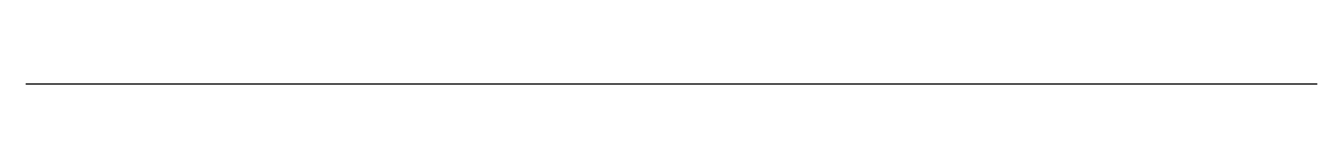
# Model space of a CAD drawing. Header units: millimetres. Extents: x 10 to 11.5, y 1 to 1.
import ezdxf

# ---------------------------------------------------------------- set-up
doc = ezdxf.new("R2010")
doc.units = ezdxf.units.MM

msp = doc.modelspace()

# ---------------------------------------------------------------- linework, layer by layer
for p, q in [((10, 1, 33), (11.5, 1, 33)), ((11.5, 1, 33), (11.5, 1, 32.5))]:
    msp.add_line(p, q)

doc.saveas('drawing.dxf')
